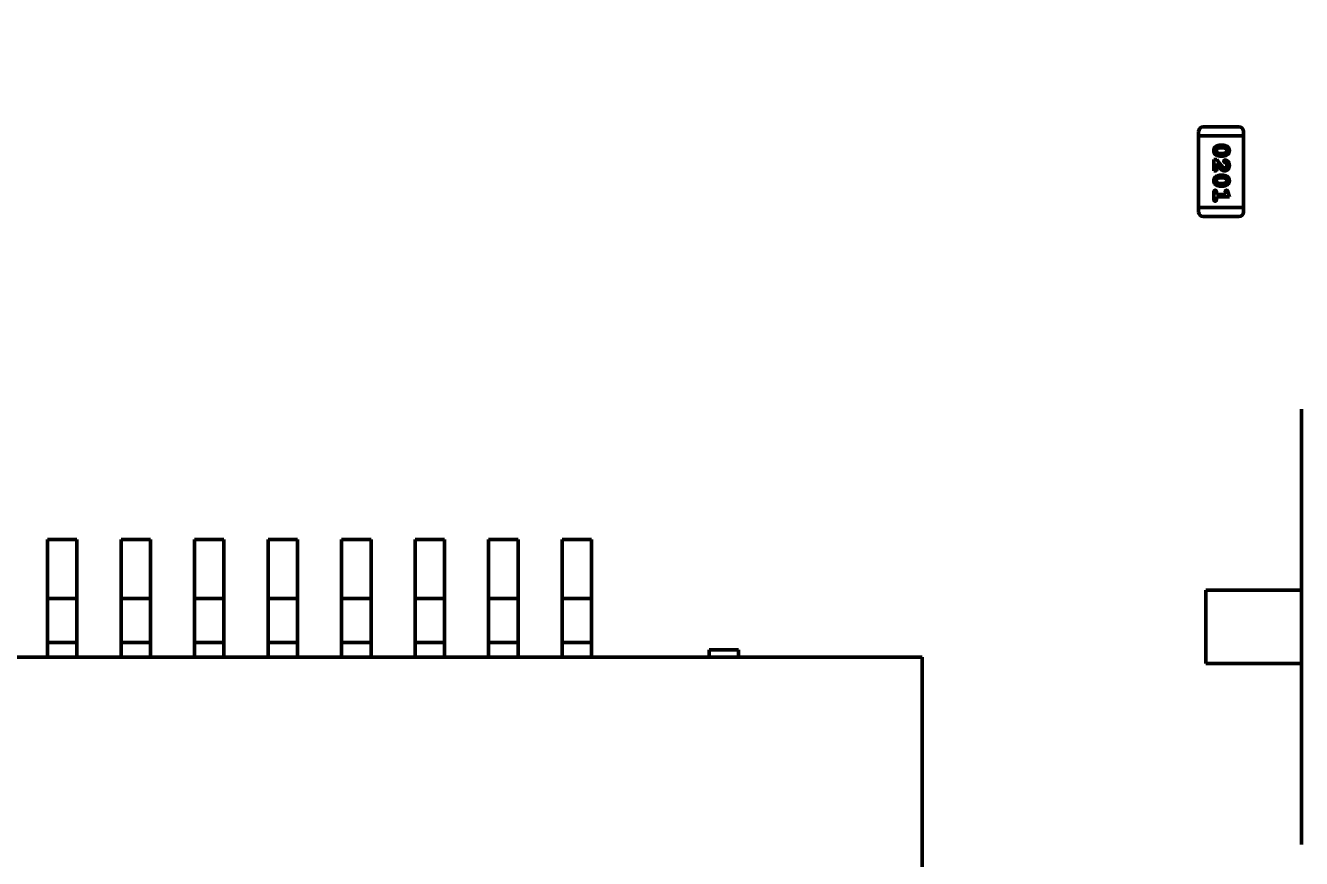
# Model space of a CAD drawing. Header units: millimetres. Extents: x 71 to 428, y 120 to 295.
# Drawn here: x 360.61 to 369.29, y 191.62 to 197.28 of the extents above; entities that cross this region are included whole.
import ezdxf

# ---------------------------------------------------------------- set-up
doc = ezdxf.new("R2010")
doc.units = ezdxf.units.MM
doc.header["$LTSCALE"] = 0.75
doc.layers.add('Dim', color=3, linetype='Continuous', lineweight=25)
doc.layers.add('Visible', color=7, linetype='Continuous', lineweight=50)
doc.styles.get("Standard").update_dxf_attribs({"font": 'arial.ttf'})
doc.dimstyles.new('Dim-ISO-25', dxfattribs={"dimtxt": 3.5, "dimasz": 3.5, "dimexe": 2.1, "dimexo": 2.1, "dimgap": 1.4, "dimtad": 1, "dimzin": 12, "dimdsep": 46, "dimtxsty": 'Standard', "dimcen": 0, "dimazin": 3, "dimtp": 0.1, "dimtm": 0.1, "dimtfac": 0.714286, "dimtmove": 0, "dimatfit": 3, "dimfxl": 1, "dimtzin": 12, "dimarcsym": 0})

# ---------------------------------------------------------------- blocks, each defined once
blk = doc.blocks.new('*D122')
at = {"color": 0, "linetype": 'ByBlock', "lineweight": -2}
for p, q in [((391.3964, 202.3983), (391.3964, 119.8711)), ((354.8964, 148.7044), (354.8964, 119.8711)), ((391.3964, 121.9711), (354.8964, 121.9711))]:
    blk.add_line(p, q, dxfattribs=at)
at = {"color": 0, "linetype": 'ByBlock'}
for points in [[(354.8964, 121.9711), (358.3964, 122.5544), (358.3964, 121.3878)], [(391.3964, 121.9711), (387.8964, 122.5544), (387.8964, 121.3878)]]:
    blk.add_solid(points, dxfattribs=at)
at = {"layer": 'Defpoints', "color": 0, "linetype": 'ByBlock'}
for p in [(391.3964, 204.4983), (354.8964, 150.8044)]:
    blk.add_point(p, dxfattribs=at)
at = {"color": 0, "linetype": 'ByBlock', "lineweight": -2, "insert": (373.1464, 125.1593), "char_height": 3.5, "attachment_point": 5}
blk.add_mtext('\\A0;36.5', dxfattribs=at)

msp = doc.modelspace()

# ---------------------------------------------------------------- linework, layer by layer
at = {"layer": 'Visible'}
for p, q in [((368.8664, 196.5914), (368.6226, 196.5914)), ((368.5921, 196.5609), (368.5921, 196.5304)), ((368.5921, 196.5304), (368.6226, 196.5304)), ((368.5921, 196.5304), (368.5921, 196.0428)), ((368.5921, 196.5304), (368.6226, 196.5304)), ((368.8664, 196.5304), (368.6226, 196.5304)), ((368.8664, 196.5304), (368.6226, 196.5304)), ((368.8664, 196.5304), (368.8969, 196.5304)), ((368.8664, 196.5304), (368.8969, 196.5304)), ((368.8969, 196.5304), (368.8969, 196.5609)), ((368.8969, 196.0428), (368.8969, 196.5304)), ((368.7388, 196.4675), (368.7565, 196.4675)), ((368.739, 196.4502), (368.7563, 196.4502)), ((368.7563, 196.4109), (368.739, 196.4109)), ((368.6957, 196.37), (368.7146, 196.37)), ((368.6957, 196.2929), (368.6957, 196.37)), ((368.713, 196.3432), (368.713, 196.307)), ((368.7565, 196.3936), (368.7388, 196.3936)), ((368.7036, 196.2929), (368.6957, 196.2929)), ((368.7388, 196.263), (368.7565, 196.263)), ((368.739, 196.2457), (368.7563, 196.2457)), ((368.6957, 196.0978), (368.6957, 196.1497)), ((368.713, 196.1497), (368.713, 196.1324)), ((368.7565, 196.1891), (368.7388, 196.1891)), ((368.7563, 196.2064), (368.739, 196.2064)), ((368.778, 196.1324), (368.7739, 196.1474)), ((368.7913, 196.1517), (368.8011, 196.1151)), ((368.713, 196.1324), (368.778, 196.1324)), ((368.713, 196.1151), (368.713, 196.0978)), ((368.8011, 196.1151), (368.713, 196.1151)), ((368.6226, 196.0428), (368.5921, 196.0428)), ((368.5921, 196.0428), (368.6226, 196.0428)), ((368.5921, 196.0428), (368.5921, 196.0123)), ((368.6226, 196.0428), (368.8664, 196.0428)), ((368.8664, 196.0428), (368.6226, 196.0428)), ((368.6226, 195.9818), (368.8664, 195.9818)), ((368.8969, 196.0428), (368.8664, 196.0428)), ((368.8664, 196.0428), (368.8969, 196.0428)), ((368.8969, 196.0123), (368.8969, 196.0428)), ((369.2915, 194.6717), (369.2915, 194.6714)), ((369.2915, 194.6714), (369.2915, 193.4414)), ((360.7625, 193.7022), (360.7625, 193.7849)), ((360.7625, 193.7849), (360.9625, 193.7849)), ((360.9625, 193.7849), (360.9625, 193.7022)), ((361.2625, 193.7022), (361.2625, 193.7849)), ((361.2625, 193.7849), (361.4625, 193.7849)), ((361.4625, 193.7849), (361.4625, 193.7022)), ((361.7625, 193.7022), (361.7625, 193.7849)), ((361.7625, 193.7849), (361.9625, 193.7849)), ((361.9625, 193.7849), (361.9625, 193.7022)), ((362.2625, 193.7022), (362.2625, 193.7849)), ((362.2625, 193.7849), (362.4625, 193.7849)), ((362.4625, 193.7849), (362.4625, 193.7022)), ((362.7625, 193.7022), (362.7625, 193.7849)), ((362.7625, 193.7849), (362.9625, 193.7849)), ((362.9625, 193.7849), (362.9625, 193.7022)), ((363.2625, 193.7022), (363.2625, 193.7849)), ((363.2625, 193.7849), (363.4625, 193.7849)), ((363.4625, 193.7849), (363.4625, 193.7022)), ((363.7625, 193.7022), (363.7625, 193.7849)), ((363.7625, 193.7849), (363.9625, 193.7849)), ((363.9625, 193.7849), (363.9625, 193.7022)), ((364.2625, 193.7022), (364.2625, 193.7849)), ((364.2625, 193.7849), (364.4625, 193.7849)), ((364.4625, 193.7849), (364.4625, 193.7022)), ((360.7625, 193.7022), (360.7625, 193.3849)), ((360.9625, 193.3849), (360.9625, 193.7022)), ((361.2625, 193.7022), (361.2625, 193.3849)), ((361.4625, 193.3849), (361.4625, 193.7022)), ((361.7625, 193.7022), (361.7625, 193.3849)), ((361.9625, 193.3849), (361.9625, 193.7022)), ((362.2625, 193.7022), (362.2625, 193.3849)), ((362.4625, 193.3849), (362.4625, 193.7022)), ((362.7625, 193.7022), (362.7625, 193.3849)), ((362.9625, 193.3849), (362.9625, 193.7022)), ((363.2625, 193.7022), (363.2625, 193.3849)), ((363.4625, 193.3849), (363.4625, 193.7022)), ((363.7625, 193.7022), (363.7625, 193.3849)), ((363.9625, 193.3849), (363.9625, 193.7022)), ((364.2625, 193.7022), (364.2625, 193.3849)), ((364.4625, 193.3849), (364.4625, 193.7022)), ((360.7625, 193.3849), (360.7625, 193.0849)), ((360.7625, 193.3849), (360.9625, 193.3849)), ((360.9625, 193.0849), (360.9625, 193.3849)), ((361.2625, 193.3849), (361.2625, 193.0849)), ((361.2625, 193.3849), (361.4625, 193.3849)), ((361.4625, 193.0849), (361.4625, 193.3849)), ((361.7625, 193.3849), (361.7625, 193.0849)), ((361.7625, 193.3849), (361.9625, 193.3849)), ((361.9625, 193.0849), (361.9625, 193.3849)), ((362.2625, 193.3849), (362.2625, 193.0849)), ((362.2625, 193.3849), (362.4625, 193.3849)), ((362.4625, 193.0849), (362.4625, 193.3849)), ((362.7625, 193.3849), (362.7625, 193.0849)), ((362.7625, 193.3849), (362.9625, 193.3849)), ((362.9625, 193.0849), (362.9625, 193.3849)), ((363.2625, 193.3849), (363.2625, 193.0849)), ((363.2625, 193.3849), (363.4625, 193.3849)), ((363.4625, 193.0849), (363.4625, 193.3849)), ((363.7625, 193.3849), (363.7625, 193.0849)), ((363.7625, 193.3849), (363.9625, 193.3849)), ((363.9625, 193.0849), (363.9625, 193.3849)), ((364.2625, 193.3849), (364.2625, 193.0849)), ((364.2625, 193.3849), (364.4625, 193.3849)), ((364.4625, 193.0849), (364.4625, 193.3849)), ((368.6415, 193.4414), (368.6415, 192.9414)), ((369.0176, 193.4414), (368.6415, 193.4414)), ((369.0374, 193.4414), (369.0176, 193.4414)), ((369.0954, 193.4414), (369.0374, 193.4414)), ((369.0954, 193.4414), (369.2737, 193.4414)), ((369.2915, 193.4414), (369.2737, 193.4414)), ((369.2915, 193.4414), (369.2915, 192.9414)), ((360.7625, 193.0849), (360.7625, 192.9849)), ((360.7625, 193.0849), (360.9625, 193.0849)), ((360.9625, 193.0849), (360.9625, 192.9849)), ((361.2625, 193.0849), (361.2625, 192.9849)), ((361.2625, 193.0849), (361.4625, 193.0849)), ((361.4625, 193.0849), (361.4625, 192.9849)), ((361.7625, 193.0849), (361.7625, 192.9849)), ((361.7625, 193.0849), (361.9625, 193.0849)), ((361.9625, 193.0849), (361.9625, 192.9849)), ((362.2625, 193.0849), (362.2625, 192.9849)), ((362.2625, 193.0849), (362.4625, 193.0849)), ((362.4625, 193.0849), (362.4625, 192.9849)), ((362.7625, 193.0849), (362.7625, 192.9849)), ((362.7625, 193.0849), (362.9625, 193.0849)), ((362.9625, 193.0849), (362.9625, 192.9849)), ((363.2625, 193.0849), (363.2625, 192.9849)), ((363.2625, 193.0849), (363.4625, 193.0849)), ((363.4625, 193.0849), (363.4625, 192.9849)), ((363.7625, 193.0849), (363.7625, 192.9849)), ((363.7625, 193.0849), (363.9625, 193.0849)), ((363.9625, 193.0849), (363.9625, 192.9849)), ((364.2625, 193.0849), (364.2625, 192.9849)), ((364.2625, 193.0849), (364.4625, 193.0849)), ((364.4625, 193.0849), (364.4625, 192.9849)), ((365.2625, 193.0349), (365.2625, 192.9849)), ((365.2625, 193.0349), (365.4625, 193.0349)), ((365.4625, 193.0349), (365.4625, 192.9849)), ((366.6125, 192.9849), (342.6125, 192.9848)), ((366.6125, 192.9849), (366.7125, 192.9849)), ((366.7125, 192.9849), (366.7125, 188.4849)), ((369.0176, 192.9414), (368.6415, 192.9414)), ((369.0374, 192.9414), (369.0176, 192.9414)), ((369.0954, 192.9414), (369.0374, 192.9414)), ((369.0954, 192.9414), (369.2737, 192.9414)), ((369.2915, 192.9414), (369.2737, 192.9414)), ((369.2915, 192.9414), (369.2915, 191.7114)), ((369.2915, 191.7114), (369.2915, 191.7111))]:
    msp.add_line(p, q, dxfattribs=at)
at = {"layer": 'Visible', "extrusion": (0, 0, -1)}
msp.add_circle((-354.8964, 204.496), 47.93, dxfattribs=at)
for centre, start, end in [((-368.6226, 196.5609), 360, 90), ((-368.6226, 196.0123), 270, 360)]:
    msp.add_arc(centre, 0.0305, start, end, dxfattribs=at)
at = {"layer": 'Visible'}
for centre, radius, start, end in [((368.8664, 196.5609), 0.0305, 0, 90), ((368.7384, 196.4157), 0.0345, 88.91428, 128.87439), ((368.7569, 196.4457), 0.0348, 268.96704, 308.49537), ((369.4449, 196.9043), 0.9222, 217.47348, 220.15217), ((369.2588, 196.7666), 0.6732, 216.08693, 222.13736), ((368.7384, 196.2112), 0.0345, 88.91428, 128.87439), ((368.7569, 196.2412), 0.0348, 268.96704, 308.49537), ((368.7964, 196.1546), 0.0236, 184.17308, 197.54881), ((368.8664, 196.0123), 0.0305, 270, 0)]:
    msp.add_arc(centre, radius, start, end, dxfattribs=at)
for points, knots in [([(368.6942, 196.4305), (368.6942, 196.4321), (368.6943, 196.4353), (368.6951, 196.4399), (368.6964, 196.4441), (368.6981, 196.4472), (368.6996, 196.4496), (368.7011, 196.4513), (368.7027, 196.453), (368.7046, 196.4547), (368.7067, 196.4564), (368.709, 196.458), (368.7116, 196.4597), (368.7143, 196.4612), (368.7172, 196.4627), (368.7201, 196.464), (368.7231, 196.4651), (368.7262, 196.466), (368.7293, 196.4667), (368.7324, 196.4671), (368.7356, 196.4675), (368.7377, 196.4675), (368.7388, 196.4675)], [0, 0, 0, 0, 0.00000497342, 0.0000096394, 0.00001402095, 0.00001825168, 0.00002037965, 0.00002265599, 0.00002504403, 0.00002759278, 0.00003028011, 0.00003314629, 0.00003618373, 0.00003942054, 0.00004270743, 0.0000459775, 0.00004918291, 0.00005238891, 0.00005556952, 0.00005878627, 0.00006197839, 0.00006523258, 0.00006523258, 0.00006523258, 0.00006523258]), ([(368.7388, 196.3936), (368.7375, 196.3936), (368.7349, 196.3937), (368.731, 196.3941), (368.7271, 196.3949), (368.7233, 196.3959), (368.7196, 196.3973), (368.7158, 196.3989), (368.7122, 196.4009), (368.7086, 196.4031), (368.7052, 196.4055), (368.7022, 196.4083), (368.6997, 196.4114), (368.6977, 196.4147), (368.6961, 196.4183), (368.695, 196.4221), (368.6943, 196.4262), (368.6942, 196.429), (368.6942, 196.4305)], [0, 0, 0, 0, 0.00000392684, 0.00000785143, 0.00001177672, 0.00001571618, 0.00001972871, 0.00002380569, 0.00002796783, 0.00003225561, 0.00003649073, 0.00004054073, 0.00004446857, 0.0000483457, 0.00005223474, 0.00005622497, 0.00006035531, 0.00006470459, 0.00006470459, 0.00006470459, 0.00006470459]), ([(368.7115, 196.4304), (368.7115, 196.4321), (368.7115, 196.4345), (368.7132, 196.4384), (368.7138, 196.4393), (368.7152, 196.4412), (368.716, 196.4419), (368.7168, 196.4426)], [-0.00130772, -0.00130772, -0.00130772, -0.00130772, -0.000568367, -0.000568367, -0.000303346, -0.000303346, 0, 0, 0, 0]), ([(368.7173, 196.4181), (368.7168, 196.4185), (368.7159, 196.4193), (368.7147, 196.4207), (368.7137, 196.4221), (368.7129, 196.4236), (368.7122, 196.4252), (368.7118, 196.4268), (368.7115, 196.4286), (368.7115, 196.4298), (368.7115, 196.4304)], [0, 0, 0, 0, 0.0000018202, 0.00000358945, 0.00000532878, 0.00000700563, 0.00000871996, 0.00001041883, 0.00001217822, 0.00001401743, 0.00001401743, 0.00001401743, 0.00001401743]), ([(368.739, 196.4109), (368.738, 196.4109), (368.7359, 196.411), (368.7329, 196.4113), (368.7299, 196.4118), (368.7271, 196.4127), (368.7244, 196.4136), (368.7219, 196.4149), (368.7195, 196.4164), (368.718, 196.4175), (368.7173, 196.4181)], [0, 0, 0, 0, 0.00000318535, 0.00000626171, 0.00000925226, 0.0000121569, 0.00001503035, 0.00001784417, 0.00002067944, 0.00002351696, 0.00002351696, 0.00002351696, 0.00002351696]), ([(368.7563, 196.4502), (368.7573, 196.4502), (368.7594, 196.4501), (368.7625, 196.4498), (368.7654, 196.4493), (368.7682, 196.4484), (368.7709, 196.4474), (368.7734, 196.4462), (368.7758, 196.4447), (368.7773, 196.4435), (368.778, 196.443)], [0, 0, 0, 0, 0.00000318492, 0.00000626087, 0.00000925103, 0.00001217896, 0.00001502895, 0.00001784239, 0.00002067728, 0.00002351442, 0.00002351442, 0.00002351442, 0.00002351442]), ([(368.7565, 196.4675), (368.7578, 196.4675), (368.7604, 196.4674), (368.7643, 196.467), (368.7681, 196.4662), (368.7719, 196.4652), (368.7757, 196.4638), (368.7794, 196.4622), (368.7831, 196.4603), (368.7867, 196.4581), (368.7901, 196.4556), (368.793, 196.4528), (368.7955, 196.4498), (368.7976, 196.4465), (368.7992, 196.4429), (368.8003, 196.439), (368.801, 196.435), (368.8011, 196.4322), (368.8011, 196.4307)], [0, 0, 0, 0, 0.00000392332, 0.00000781989, 0.00001171272, 0.00001567896, 0.00001965637, 0.0000237297, 0.00002787662, 0.00003216055, 0.00003639187, 0.00004045616, 0.00004438048, 0.00004824611, 0.00005213167, 0.00005611832, 0.00006024496, 0.00006456571, 0.00006456571, 0.00006456571, 0.00006456571]), ([(368.8011, 196.4307), (368.8011, 196.4291), (368.801, 196.4259), (368.8002, 196.4214), (368.7989, 196.4172), (368.7973, 196.414), (368.7957, 196.4117), (368.7943, 196.4099), (368.7926, 196.4082), (368.7908, 196.4065), (368.7887, 196.4048), (368.7864, 196.4032), (368.7838, 196.4016), (368.7811, 196.4), (368.7782, 196.3985), (368.7752, 196.3972), (368.7722, 196.3961), (368.7692, 196.3951), (368.7661, 196.3945), (368.7629, 196.3939), (368.7597, 196.3936), (368.7576, 196.3936), (368.7565, 196.3936)], [0, 0, 0, 0, 0.0000049509, 0.00000956577, 0.00001394934, 0.00001814864, 0.00002029821, 0.00002254065, 0.00002494766, 0.00002747925, 0.00003018326, 0.00003308541, 0.00003612424, 0.00003937499, 0.00004267473, 0.00004595618, 0.00004918637, 0.00005240085, 0.00005560716, 0.00005880481, 0.00006204786, 0.00006530354, 0.00006530354, 0.00006530354, 0.00006530354]), ([(368.778, 196.443), (368.7785, 196.4425), (368.7794, 196.4417), (368.7806, 196.4404), (368.7816, 196.439), (368.7824, 196.4375), (368.7831, 196.4359), (368.7835, 196.4342), (368.7838, 196.4324), (368.7838, 196.4312), (368.7838, 196.4306)], [0, 0, 0, 0, 0.00000183944, 0.00000361127, 0.00000533318, 0.000007034, 0.00000875084, 0.00001047589, 0.00001226209, 0.00001410398, 0.00001410398, 0.00001410398, 0.00001410398]), ([(368.7838, 196.4306), (368.7838, 196.4289), (368.7838, 196.4265), (368.7821, 196.4226), (368.7815, 196.4217), (368.78, 196.4198), (368.7793, 196.4191), (368.7786, 196.4184)], [-0.001290056, -0.001290056, -0.001290056, -0.001290056, -0.000574455, -0.000574455, -0.000312129, -0.000312129, 0, 0, 0, 0]), ([(368.7634, 196.358), (368.7634, 196.3586), (368.7634, 196.3597), (368.764, 196.3614), (368.7648, 196.3629), (368.7659, 196.3643), (368.7672, 196.3654), (368.7686, 196.3662), (368.7702, 196.3667), (368.7713, 196.3668), (368.7718, 196.3668)], [0, 0, 0, 0, 0.00000173224, 0.00000338557, 0.00000506021, 0.00000680672, 0.00000853127, 0.00001015356, 0.00001173733, 0.00001335086, 0.00001335086, 0.00001335086, 0.00001335086]), ([(368.7699, 196.3495), (368.7694, 196.3497), (368.7683, 196.3501), (368.7669, 196.3509), (368.7658, 196.3518), (368.7649, 196.3528), (368.7642, 196.3539), (368.7637, 196.3552), (368.7634, 196.3566), (368.7634, 196.3575), (368.7634, 196.358)], [0, 0, 0, 0, 0.00000176971, 0.00000333785, 0.00000478827, 0.00000612499, 0.00000741067, 0.00000872109, 0.00001009523, 0.00001156844, 0.00001156844, 0.00001156844, 0.00001156844]), ([(368.8011, 196.3296), (368.8011, 196.3283), (368.8011, 196.3257), (368.8006, 196.3219), (368.7998, 196.3183), (368.7988, 196.3149), (368.7975, 196.3117), (368.7958, 196.3087), (368.7938, 196.3058), (368.7916, 196.3032), (368.7892, 196.3008), (368.7866, 196.2987), (368.7839, 196.2969), (368.781, 196.2954), (368.778, 196.2943), (368.7749, 196.2935), (368.7717, 196.293), (368.7695, 196.2929), (368.7684, 196.2929)], [0, 0, 0, 0, 0.00000396152, 0.00000777318, 0.00001144186, 0.00001501091, 0.00001850341, 0.0000219689, 0.00002545535, 0.0000289496, 0.00003241385, 0.00003575633, 0.00003900914, 0.00004220711, 0.00004540995, 0.00004860867, 0.00005188381, 0.00005525319, 0.00005525319, 0.00005525319, 0.00005525319]), ([(368.7693, 196.3102), (368.7702, 196.3103), (368.7721, 196.3104), (368.7748, 196.3114), (368.7773, 196.3132), (368.7796, 196.3155), (368.7815, 196.3184), (368.7829, 196.3218), (368.7837, 196.3256), (368.7838, 196.3283), (368.7838, 196.3297)], [0, 0, 0, 0, 0.00000276995, 0.00000554886, 0.00000847062, 0.00001170472, 0.00001512547, 0.00001868094, 0.00002249375, 0.00002666224, 0.00002666224, 0.00002666224, 0.00002666224]), ([(368.7785, 196.3446), (368.7779, 196.3451), (368.7769, 196.3461), (368.7748, 196.3474), (368.7725, 196.3486), (368.7708, 196.3492), (368.7699, 196.3495)], [0, 0, 0, 0, 0.000002175077, 0.000004534679, 0.00000710803, 0.00000994851, 0.00000994851, 0.00000994851, 0.00000994851]), ([(368.7718, 196.3668), (368.7727, 196.3668), (368.7747, 196.3666), (368.7777, 196.3657), (368.781, 196.3642), (368.7846, 196.3622), (368.7881, 196.3597), (368.7914, 196.3566), (368.7943, 196.3529), (368.7967, 196.3488), (368.7987, 196.3443), (368.8001, 196.3396), (368.801, 196.3346), (368.8011, 196.3313), (368.8011, 196.3296)], [0, 0, 0, 0, 0.00000270097, 0.00000585083, 0.00000944726, 0.00001361474, 0.00001806426, 0.00002254117, 0.00002715344, 0.00003199017, 0.00003694194, 0.00004188211, 0.00004685466, 0.00005196179, 0.00005196179, 0.00005196179, 0.00005196179]), ([(368.7838, 196.3297), (368.7838, 196.332), (368.7837, 196.3344), (368.7812, 196.3413), (368.7794, 196.3434), (368.7785, 196.3446)], [0, 0, 0, 0, 0.000683895, 0.000683895, 0.001354625, 0.001354625, 0.001354625, 0.001354625]), ([(368.6942, 196.226), (368.6942, 196.2276), (368.6943, 196.2308), (368.6951, 196.2354), (368.6964, 196.2395), (368.6981, 196.2427), (368.6996, 196.2451), (368.7011, 196.2468), (368.7027, 196.2485), (368.7046, 196.2502), (368.7067, 196.2519), (368.709, 196.2535), (368.7116, 196.2551), (368.7143, 196.2567), (368.7172, 196.2582), (368.7201, 196.2594), (368.7231, 196.2606), (368.7262, 196.2615), (368.7293, 196.2622), (368.7324, 196.2626), (368.7356, 196.2629), (368.7377, 196.263), (368.7388, 196.263)], [0, 0, 0, 0, 0.00000497342, 0.0000096394, 0.00001402095, 0.00001825168, 0.00002037965, 0.00002265599, 0.00002504403, 0.00002759278, 0.00003028011, 0.00003314629, 0.00003618373, 0.00003942054, 0.00004270743, 0.0000459775, 0.00004918291, 0.00005238891, 0.00005556952, 0.00005878627, 0.00006197839, 0.00006523258, 0.00006523258, 0.00006523258, 0.00006523258]), ([(368.7162, 196.3015), (368.7162, 196.3009), (368.7161, 196.2997), (368.7155, 196.298), (368.7146, 196.2964), (368.7133, 196.2951), (368.7116, 196.2941), (368.7094, 196.2934), (368.7066, 196.293), (368.7047, 196.2929), (368.7036, 196.2929)], [0, 0, 0, 0, 0.00000187764, 0.00000361327, 0.00000531251, 0.0000070813, 0.00000902226, 0.00001129545, 0.00001397833, 0.00001713871, 0.00001713871, 0.00001713871, 0.00001713871]), ([(368.7115, 196.2259), (368.7115, 196.2278), (368.7115, 196.23), (368.7132, 196.2339), (368.7138, 196.2348), (368.7152, 196.2367), (368.716, 196.2374), (368.7168, 196.2381)], [-0.001302871, -0.001302871, -0.001302871, -0.001302871, -0.000568367, -0.000568367, -0.000303346, -0.000303346, 0, 0, 0, 0]), ([(368.713, 196.307), (368.7135, 196.3066), (368.7144, 196.3057), (368.7154, 196.3043), (368.7161, 196.3029), (368.7161, 196.302), (368.7162, 196.3015)], [0, 0, 0, 0, 0.000001979447, 0.000003689122, 0.000005162448, 0.000006502727, 0.000006502727, 0.000006502727, 0.000006502727]), ([(368.7684, 196.2929), (368.7672, 196.2929), (368.765, 196.293), (368.7617, 196.2935), (368.7585, 196.2945), (368.756, 196.2955), (368.7539, 196.2966), (368.7523, 196.2978), (368.7505, 196.2991), (368.7487, 196.3007), (368.7467, 196.3026), (368.7446, 196.3047), (368.7423, 196.3071), (368.7409, 196.3088), (368.7401, 196.3097)], [0, 0, 0, 0, 0.00000342014, 0.00000675686, 0.0000100548, 0.00001336016, 0.00001511038, 0.00001710808, 0.00001935068, 0.00002182599, 0.00002457522, 0.00002758559, 0.00003084269, 0.00003438436, 0.00003438436, 0.00003438436, 0.00003438436]), ([(368.7563, 196.2457), (368.7573, 196.2457), (368.7594, 196.2456), (368.7625, 196.2453), (368.7654, 196.2447), (368.7682, 196.2439), (368.7709, 196.2429), (368.7734, 196.2416), (368.7758, 196.2402), (368.7773, 196.239), (368.778, 196.2384)], [0, 0, 0, 0, 0.00000318492, 0.00000626087, 0.00000925103, 0.00001217896, 0.00001502895, 0.00001784239, 0.00002067728, 0.00002351442, 0.00002351442, 0.00002351442, 0.00002351442]), ([(368.7565, 196.263), (368.7578, 196.263), (368.7604, 196.2629), (368.7643, 196.2625), (368.7681, 196.2617), (368.7719, 196.2607), (368.7757, 196.2593), (368.7794, 196.2577), (368.7831, 196.2557), (368.7867, 196.2535), (368.7901, 196.2511), (368.793, 196.2483), (368.7955, 196.2452), (368.7976, 196.2419), (368.7992, 196.2384), (368.8003, 196.2345), (368.801, 196.2304), (368.8011, 196.2276), (368.8011, 196.2262)], [0, 0, 0, 0, 0.00000392332, 0.00000781989, 0.00001171272, 0.00001567896, 0.00001965637, 0.0000237297, 0.00002787662, 0.00003216055, 0.00003639187, 0.00004045616, 0.00004438048, 0.00004824611, 0.00005213167, 0.00005611832, 0.00006024496, 0.00006456571, 0.00006456571, 0.00006456571, 0.00006456571]), ([(368.7596, 196.315), (368.7604, 196.3142), (368.762, 196.3129), (368.7644, 196.3114), (368.7669, 196.3104), (368.7685, 196.3103), (368.7693, 196.3102)], [0, 0, 0, 0, 0.00000327363, 0.00000614506, 0.00000868134, 0.00001102863, 0.00001102863, 0.00001102863, 0.00001102863]), ([(368.778, 196.2384), (368.7785, 196.238), (368.7794, 196.2372), (368.7806, 196.2359), (368.7816, 196.2345), (368.7824, 196.233), (368.7831, 196.2314), (368.7835, 196.2297), (368.7838, 196.2279), (368.7838, 196.2267), (368.7838, 196.2261)], [0, 0, 0, 0, 0.00000183944, 0.00000361127, 0.00000533318, 0.000007034, 0.00000875084, 0.00001047589, 0.00001226209, 0.00001410398, 0.00001410398, 0.00001410398, 0.00001410398]), ([(368.7388, 196.1891), (368.7375, 196.1891), (368.7349, 196.1891), (368.731, 196.1896), (368.7271, 196.1904), (368.7233, 196.1914), (368.7196, 196.1928), (368.7158, 196.1944), (368.7122, 196.1964), (368.7086, 196.1986), (368.7052, 196.201), (368.7022, 196.2038), (368.6997, 196.2069), (368.6977, 196.2102), (368.6961, 196.2138), (368.695, 196.2176), (368.6943, 196.2217), (368.6942, 196.2245), (368.6942, 196.226)], [0, 0, 0, 0, 0.00000392684, 0.00000785143, 0.00001177672, 0.00001571618, 0.00001972871, 0.00002380569, 0.00002796783, 0.00003225561, 0.00003649073, 0.00004054073, 0.00004446857, 0.0000483457, 0.00005223474, 0.00005622497, 0.00006035531, 0.00006470459, 0.00006470459, 0.00006470459, 0.00006470459]), ([(368.6957, 196.1497), (368.6958, 196.1506), (368.6958, 196.1523), (368.6963, 196.1546), (368.697, 196.1566), (368.6981, 196.1582), (368.6994, 196.1593), (368.7009, 196.1601), (368.7026, 196.1606), (368.7038, 196.1607), (368.7044, 196.1607)], [0, 0, 0, 0, 0.00000267139, 0.0000050182, 0.00000704044, 0.00000888684, 0.00001060418, 0.00001227988, 0.00001399093, 0.00001580988, 0.00001580988, 0.00001580988, 0.00001580988]), ([(368.7044, 196.1607), (368.705, 196.1607), (368.7062, 196.1606), (368.7079, 196.1601), (368.7094, 196.1593), (368.7107, 196.1582), (368.7118, 196.1566), (368.7125, 196.1546), (368.713, 196.1523), (368.713, 196.1506), (368.713, 196.1497)], [0, 0, 0, 0, 0.00000181765, 0.00000352748, 0.00000518059, 0.00000689671, 0.00000874178, 0.00001077158, 0.00001311671, 0.00001578619, 0.00001578619, 0.00001578619, 0.00001578619]), ([(368.7173, 196.2136), (368.7168, 196.214), (368.7159, 196.2148), (368.7147, 196.2161), (368.7137, 196.2176), (368.7129, 196.2191), (368.7122, 196.2207), (368.7118, 196.2223), (368.7115, 196.2241), (368.7115, 196.2253), (368.7115, 196.2259)], [0, 0, 0, 0, 0.0000018202, 0.00000358945, 0.00000532878, 0.00000700563, 0.00000871996, 0.00001041883, 0.00001217822, 0.00001401743, 0.00001401743, 0.00001401743, 0.00001401743]), ([(368.739, 196.2064), (368.738, 196.2064), (368.7359, 196.2064), (368.7329, 196.2068), (368.7299, 196.2073), (368.7271, 196.2082), (368.7244, 196.2091), (368.7219, 196.2104), (368.7195, 196.2119), (368.718, 196.213), (368.7173, 196.2136)], [0, 0, 0, 0, 0.00000318535, 0.00000626171, 0.00000925226, 0.0000121569, 0.00001503035, 0.00001784417, 0.00002067944, 0.00002351696, 0.00002351696, 0.00002351696, 0.00002351696]), ([(368.8011, 196.2262), (368.8011, 196.2246), (368.801, 196.2214), (368.8002, 196.2169), (368.7989, 196.2127), (368.7973, 196.2095), (368.7957, 196.2072), (368.7943, 196.2054), (368.7926, 196.2037), (368.7908, 196.202), (368.7887, 196.2003), (368.7864, 196.1987), (368.7838, 196.197), (368.7811, 196.1954), (368.7782, 196.1939), (368.7752, 196.1927), (368.7722, 196.1915), (368.7692, 196.1906), (368.7661, 196.1899), (368.7629, 196.1894), (368.7597, 196.1891), (368.7576, 196.1891), (368.7565, 196.1891)], [0, 0, 0, 0, 0.0000049509, 0.00000956577, 0.00001394934, 0.00001814864, 0.00002029821, 0.00002254065, 0.00002494766, 0.00002747925, 0.00003018326, 0.00003308541, 0.00003612424, 0.00003937499, 0.00004267473, 0.00004595618, 0.00004918637, 0.00005240085, 0.00005560716, 0.00005880481, 0.00006204786, 0.00006530354, 0.00006530354, 0.00006530354, 0.00006530354]), ([(368.7728, 196.1529), (368.7729, 196.1534), (368.7729, 196.1544), (368.7734, 196.1559), (368.7743, 196.1573), (368.7755, 196.1585), (368.7769, 196.1595), (368.7785, 196.1602), (368.7802, 196.1607), (368.7815, 196.1607), (368.7821, 196.1607)], [0, 0, 0, 0, 0.00000155142, 0.00000307615, 0.00000463796, 0.00000633435, 0.00000808701, 0.00000980672, 0.0000115757, 0.0000134416, 0.0000134416, 0.0000134416, 0.0000134416]), ([(368.7838, 196.2261), (368.7838, 196.2244), (368.7838, 196.222), (368.7821, 196.2181), (368.7815, 196.2172), (368.78, 196.2152), (368.7793, 196.2146), (368.7786, 196.2139)], [-0.001290056, -0.001290056, -0.001290056, -0.001290056, -0.000574455, -0.000574455, -0.000312129, -0.000312129, 0, 0, 0, 0]), ([(368.7821, 196.1607), (368.7826, 196.1607), (368.7837, 196.1607), (368.7852, 196.1603), (368.7866, 196.1598), (368.7877, 196.159), (368.7888, 196.1578), (368.7897, 196.1562), (368.7905, 196.1541), (368.791, 196.1525), (368.7913, 196.1517)], [0, 0, 0, 0, 0.0000016554, 0.00000317637, 0.00000457095, 0.00000589892, 0.0000073621, 0.00000919188, 0.00001140337, 0.00001403183, 0.00001403183, 0.00001403183, 0.00001403183]), ([(368.7044, 196.0868), (368.7038, 196.0868), (368.7026, 196.0869), (368.7009, 196.0874), (368.6994, 196.0882), (368.6981, 196.0894), (368.697, 196.091), (368.6963, 196.0929), (368.6958, 196.0952), (368.6958, 196.0969), (368.6957, 196.0978)], [0, 0, 0, 0, 0.00000180137, 0.00000349589, 0.00000515538, 0.00000687211, 0.0000086808, 0.0000106835, 0.00001300762, 0.0000156532, 0.0000156532, 0.0000156532, 0.0000156532]), ([(368.713, 196.0978), (368.713, 196.0969), (368.713, 196.0952), (368.7125, 196.0929), (368.7118, 196.091), (368.7107, 196.0894), (368.7094, 196.0882), (368.7079, 196.0874), (368.7062, 196.0869), (368.705, 196.0868), (368.7044, 196.0868)], [0, 0, 0, 0, 0.00000266875, 0.00000501324, 0.00000704249, 0.00000886703, 0.0000105988, 0.00001225146, 0.00001396082, 0.00001577798, 0.00001577798, 0.00001577798, 0.00001577798])]:
    msp.add_open_spline(points, degree=3, knots=knots, dxfattribs=at)

# ---------------------------------------------------------------- dimensions: what is measured, and where the dimension line sits
at = {"layer": 'Dim'}
dim = msp.add_linear_dim(base=(354.8964, 121.9711), p1=(391.3964, 204.4983), p2=(354.8964, 150.8044), dimstyle='Dim-ISO-25', dxfattribs=at)
dim.commit()
dim.dimension.update_dxf_attribs({"geometry": '*D122', "text_midpoint": (373.1464, 125.1593)})

doc.saveas('drawing.dxf')
